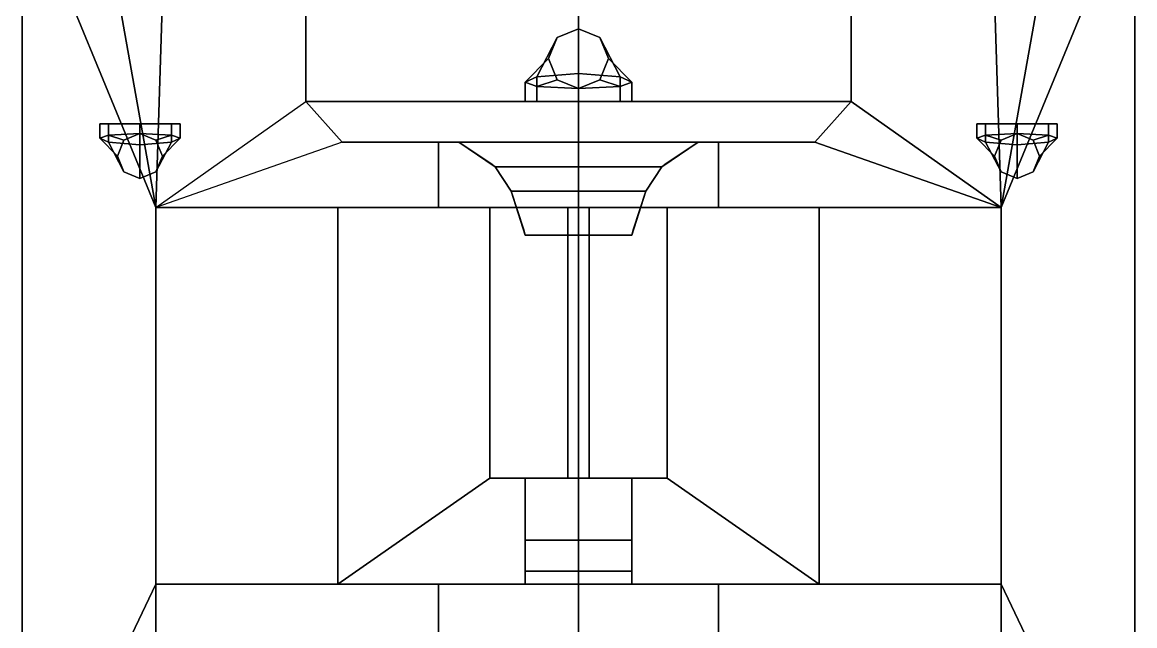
# Model space of a CAD drawing. Extents: x -5.2 to 5.2, y -30 to 29.6.
# Drawn here: x -5.2 to 5.2, y -6.22 to -0.58 of the extents above; entities that cross this region are included whole.
import ezdxf

# ---------------------------------------------------------------- set-up
doc = ezdxf.new("R2010")
doc.units = 0
doc.layers.get('0').update_dxf_attribs({"linetype": 'CONTINUOUS'})
doc.layers.add('RAILINGS', color=6, linetype='CONTINUOUS')

msp = doc.modelspace()

# ---------------------------------------------------------------- linework, layer by layer
for points in [[(-3.95, -2.31, 0.74), (-3.57, 9.73, 0.77), (-4.85, 8.62, 0.77), (-5.09, 4.07, 0.78)], [(2.55, 9.73, 3.41), (-2.55, 9.73, 3.41), (-2.55, -1.32, 3.41), (2.55, -1.32, 3.41)], [(-2.55, -1.32, 3.41), (-2.55, 9.73, 3.41), (-2.55, 9.73, 0.987), (-2.55, -1.32, 1.01)], [(2.55, -1.32, 1.01), (2.55, 9.73, 0.987), (2.55, 9.73, 3.41), (2.55, -1.32, 3.41)], [(5.09, 4.07, 0.78), (4.85, 8.62, 0.77), (3.57, 9.73, 0.77), (3.95, -2.31, 0.74)], [(-3.95, -2.31, 0.74), (-3.95, -2.31, 0.74), (-5.09, 4.07, 0.78), (-5.2, 0.72, 0.75)], [(5.2, 0.72, 0.75), (5.09, 4.07, 0.78), (3.95, -2.31, 0.74)], [(-5.2, -8.45, 0.7), (-5.2, 0.72, 0.75), (-5.2, 0.72), (-5.2, -8.45)], [(-3.95, -5.83, 0.72), (-3.95, -2.31, 0.74), (-5.2, 0.72, 0.75), (-5.2, -8.45, 0.7)], [(5.2, -8.45, 0.7), (5.2, 0.72, 0.75), (3.95, -2.31, 0.74), (3.95, -5.83, 0.72)], [(5.2, -8.45), (5.2, 0.72), (5.2, 0.72, 0.75), (5.2, -8.45, 0.7)], [(-0.198, -0.722, 4.59), (-0.28, -0.92, 4.48), (-0.5, -1.14, 4.75), (-0.39, -1.09, 4.98)], [(0, -0.64, 4.64), (-0.198, -0.722, 4.59), (-0.39, -1.09, 4.98), (0, -1.06, 5.05)], [(-0.198, -0.722, 3.41), (-0.28, -0.92, 3.41), (-0.28, -0.92, 4.48), (-0.198, -0.722, 4.59)], [(0, -0.64, 3.41), (-0.198, -0.722, 3.41), (-0.198, -0.722, 4.59), (0, -0.64, 4.64)], [(0.198, -0.722, 3.41), (0, -0.64, 3.41), (0, -0.64, 4.64), (0.198, -0.722, 4.59)], [(0.198, -0.722, 4.59), (0, -0.64, 4.64), (0, -1.06, 5.05), (0.39, -1.09, 4.98)], [(0.28, -0.92, 3.41), (0.198, -0.722, 3.41), (0.198, -0.722, 4.59), (0.28, -0.92, 4.48)], [(0.28, -0.92, 4.48), (0.198, -0.722, 4.59), (0.39, -1.09, 4.98), (0.5, -1.14, 4.75)], [(-0.28, -0.92, 4.48), (-0.198, -1.118, 4.39), (-0.39, -1.18, 4.51), (-0.5, -1.14, 4.75)], [(-0.28, -0.92, 3.41), (-0.198, -1.118, 3.41), (-0.198, -1.118, 4.39), (-0.28, -0.92, 4.48)], [(0.198, -1.118, 3.41), (0.28, -0.92, 3.41), (0.28, -0.92, 4.48), (0.198, -1.118, 4.39)], [(0.198, -1.118, 4.39), (0.28, -0.92, 4.48), (0.5, -1.14, 4.75), (0.39, -1.18, 4.51)], [(-0.39, -1.09, 4.98), (-0.5, -1.14, 4.75), (-0.5, -1.32, 4.75), (-0.39, -1.32, 4.98)], [(-0.5, -1.14, 4.75), (-0.39, -1.18, 4.51), (-0.39, -1.32, 4.51), (-0.5, -1.32, 4.75)], [(0, -1.06, 5.05), (-0.39, -1.09, 4.98), (-0.39, -1.32, 4.98), (0, -1.32, 5.05)], [(-0.198, -1.118, 4.39), (0, -1.2, 4.35), (0, -1.2, 4.35), (-0.39, -1.18, 4.51)], [(-0.198, -1.118, 3.41), (0, -1.2, 3.41), (0, -1.2, 4.35), (-0.198, -1.118, 4.39)], [(0.39, -1.09, 4.98), (0, -1.06, 5.05), (0, -1.32, 5.05), (0.39, -1.32, 4.98)], [(0, -1.2, 3.41), (0.198, -1.118, 3.41), (0.198, -1.118, 4.39), (0, -1.2, 4.35)], [(0, -1.2, 4.35), (0.198, -1.118, 4.39), (0.39, -1.18, 4.51), (0, -1.2, 4.35)], [(0.5, -1.14, 4.75), (0.39, -1.09, 4.98), (0.39, -1.32, 4.98), (0.5, -1.32, 4.75)], [(0.39, -1.18, 4.51), (0.5, -1.14, 4.75), (0.5, -1.32, 4.75), (0.39, -1.32, 4.51)], [(-0.39, -1.18, 4.51), (0, -1.2, 4.35), (0, -1.32, 4.41), (-0.39, -1.32, 4.51)], [(0, -1.2, 4.35), (0.39, -1.18, 4.51), (0.39, -1.32, 4.51), (0, -1.32, 4.41)], [(2.55, -1.32, 3.41), (-2.55, -1.32, 3.41), (-2.21, -1.7, 3.41), (2.21, -1.7, 3.41)], [(-2.21, -1.7, 3.41), (-2.55, -1.32, 3.41), (-2.55, -1.32, 1.01), (-2.21, -1.7, 1.086)], [(0.5, -1.32, 4.75), (-0.39, -1.32, 4.98), (-0.5, -1.32, 4.75), (0.39, -1.32, 4.51)], [(0.39, -1.32, 4.51), (-0.5, -1.32, 4.75), (-0.39, -1.32, 4.51), (0, -1.32, 4.41)], [(0.39, -1.32, 4.98), (0, -1.32, 5.05), (-0.39, -1.32, 4.98), (0.5, -1.32, 4.75)], [(2.21, -1.7, 1.086), (2.55, -1.32, 1.01), (2.55, -1.32, 3.41), (2.21, -1.7, 3.41)], [(-4.394, -1.529, 1.91), (-4.1, -1.529, 1.963), (-3.806, -1.529, 1.91), (-4.476, -1.529, 1.737)], [(-4.476, -1.529, 1.737), (-3.806, -1.529, 1.91), (-3.723, -1.529, 1.737), (-4.394, -1.529, 1.556)], [(-4.394, -1.634, 1.556), (-4.476, -1.664, 1.737), (-4.476, -1.529, 1.737), (-4.394, -1.529, 1.556)], [(-4.476, -1.664, 1.737), (-4.394, -1.702, 1.91), (-4.394, -1.529, 1.91), (-4.476, -1.529, 1.737)], [(-4.394, -1.702, 1.91), (-4.1, -1.725, 1.963), (-4.1, -1.529, 1.963), (-4.394, -1.529, 1.91)], [(-4.1, -1.619, 1.436), (-4.394, -1.634, 1.556), (-4.394, -1.529, 1.556), (-4.1, -1.529, 1.481)], [(-4.394, -1.529, 1.556), (-3.723, -1.529, 1.737), (-3.806, -1.529, 1.556), (-4.1, -1.529, 1.481)], [(-3.806, -1.634, 1.556), (-4.1, -1.619, 1.436), (-4.1, -1.529, 1.481), (-3.806, -1.529, 1.556)], [(-4.1, -1.725, 1.963), (-3.806, -1.702, 1.91), (-3.806, -1.529, 1.91), (-4.1, -1.529, 1.963)], [(-3.723, -1.664, 1.737), (-3.806, -1.634, 1.556), (-3.806, -1.529, 1.556), (-3.723, -1.529, 1.737)], [(-3.806, -1.702, 1.91), (-3.723, -1.664, 1.737), (-3.723, -1.529, 1.737), (-3.806, -1.529, 1.91)], [(3.806, -1.529, 1.91), (4.1, -1.529, 1.963), (4.394, -1.529, 1.91), (3.723, -1.529, 1.737)], [(3.723, -1.529, 1.737), (4.394, -1.529, 1.91), (4.476, -1.529, 1.737), (3.806, -1.529, 1.556)], [(3.806, -1.634, 1.556), (3.723, -1.664, 1.737), (3.723, -1.529, 1.737), (3.806, -1.529, 1.556)], [(3.723, -1.664, 1.737), (3.806, -1.702, 1.91), (3.806, -1.529, 1.91), (3.723, -1.529, 1.737)], [(3.806, -1.529, 1.556), (4.476, -1.529, 1.737), (4.394, -1.529, 1.556), (4.1, -1.529, 1.481)], [(4.1, -1.619, 1.436), (3.806, -1.634, 1.556), (3.806, -1.529, 1.556), (4.1, -1.529, 1.481)], [(3.806, -1.702, 1.91), (4.1, -1.725, 1.963), (4.1, -1.529, 1.963), (3.806, -1.529, 1.91)], [(4.1, -1.725, 1.963), (4.394, -1.702, 1.91), (4.394, -1.529, 1.91), (4.1, -1.529, 1.963)], [(4.394, -1.634, 1.556), (4.1, -1.619, 1.436), (4.1, -1.529, 1.481), (4.394, -1.529, 1.556)], [(4.476, -1.664, 1.737), (4.394, -1.634, 1.556), (4.394, -1.529, 1.556), (4.476, -1.529, 1.737)], [(4.394, -1.702, 1.91), (4.476, -1.664, 1.737), (4.476, -1.529, 1.737), (4.394, -1.529, 1.91)], [(-4.249, -1.681, 1.466), (-4.311, -1.83, 1.533), (-4.476, -1.664, 1.737), (-4.394, -1.634, 1.556)], [(-4.1, -1.619, 1.436), (-4.249, -1.681, 1.466), (-4.394, -1.634, 1.556), (-4.1, -1.619, 1.436)], [(-4.1, -1.619, 0.728), (-4.249, -1.681, 0.728), (-4.249, -1.681, 1.466), (-4.1, -1.619, 1.436)], [(-3.951, -1.681, 0.728), (-4.1, -1.619, 0.728), (-4.1, -1.619, 1.436), (-3.951, -1.681, 1.466)], [(-3.951, -1.681, 1.466), (-4.1, -1.619, 1.436), (-4.1, -1.619, 1.436), (-3.806, -1.634, 1.556)], [(-3.889, -1.83, 1.533), (-3.951, -1.681, 1.466), (-3.806, -1.634, 1.556), (-3.723, -1.664, 1.737)], [(3.951, -1.681, 1.466), (3.889, -1.83, 1.533), (3.723, -1.664, 1.737), (3.806, -1.634, 1.556)], [(4.1, -1.619, 1.436), (3.951, -1.681, 1.466), (3.806, -1.634, 1.556), (4.1, -1.619, 1.436)], [(4.1, -1.619, 0.728), (3.951, -1.681, 0.728), (3.951, -1.681, 1.466), (4.1, -1.619, 1.436)], [(4.249, -1.681, 0.728), (4.1, -1.619, 0.728), (4.1, -1.619, 1.436), (4.249, -1.681, 1.466)], [(4.249, -1.681, 1.466), (4.1, -1.619, 1.436), (4.1, -1.619, 1.436), (4.394, -1.634, 1.556)], [(4.311, -1.83, 1.533), (4.249, -1.681, 1.466), (4.394, -1.634, 1.556), (4.476, -1.664, 1.737)], [(-4.311, -1.83, 1.533), (-4.249, -1.979, 1.616), (-4.394, -1.702, 1.91), (-4.476, -1.664, 1.737)], [(-4.249, -1.979, 1.616), (-4.1, -2.041, 1.654), (-4.1, -1.725, 1.963), (-4.394, -1.702, 1.91)], [(-4.249, -1.681, 0.728), (-4.311, -1.83, 0.728), (-4.311, -1.83, 1.533), (-4.249, -1.681, 1.466)], [(-4.1, -2.041, 1.654), (-3.951, -1.979, 1.616), (-3.806, -1.702, 1.91), (-4.1, -1.725, 1.963)], [(-3.951, -1.979, 1.616), (-3.889, -1.83, 1.533), (-3.723, -1.664, 1.737), (-3.806, -1.702, 1.91)], [(-3.889, -1.83, 0.728), (-3.951, -1.681, 0.728), (-3.951, -1.681, 1.466), (-3.889, -1.83, 1.533)], [(2.21, -1.7, 3.41), (-2.21, -1.7, 3.41), (-1.31, -1.7, 1.25), (1.31, -1.7, 1.25)], [(-1.31, -1.7, 1.25), (-2.21, -1.7, 3.41), (-2.21, -1.7, 1.086), (-1.31, -1.7, 1.25)], [(-0.78, -1.93, 3.31), (-1.12, -1.7, 3.31), (1.12, -1.7, 3.31), (0.78, -1.93, 3.31)], [(1.12, -1.7, 3.41), (-1.12, -1.7, 3.41), (-0.78, -1.93, 3.41), (0.78, -1.93, 3.41)], [(-0.78, -1.93, 3.41), (-1.12, -1.7, 3.41), (-1.12, -1.7, 3.31), (-0.78, -1.93, 3.31)], [(0.78, -1.93, 3.31), (1.12, -1.7, 3.31), (1.12, -1.7, 3.41), (0.78, -1.93, 3.41)], [(1.31, -1.7, 1.25), (2.21, -1.7, 1.086), (2.21, -1.7, 3.41), (1.31, -1.7, 1.25)], [(3.889, -1.83, 1.533), (3.951, -1.979, 1.616), (3.806, -1.702, 1.91), (3.723, -1.664, 1.737)], [(3.951, -1.979, 1.616), (4.1, -2.041, 1.654), (4.1, -1.725, 1.963), (3.806, -1.702, 1.91)], [(3.951, -1.681, 0.728), (3.889, -1.83, 0.728), (3.889, -1.83, 1.533), (3.951, -1.681, 1.466)], [(4.1, -2.041, 1.654), (4.249, -1.979, 1.616), (4.394, -1.702, 1.91), (4.1, -1.725, 1.963)], [(4.249, -1.979, 1.616), (4.311, -1.83, 1.533), (4.476, -1.664, 1.737), (4.394, -1.702, 1.91)], [(4.311, -1.83, 0.728), (4.249, -1.681, 0.728), (4.249, -1.681, 1.466), (4.311, -1.83, 1.533)], [(-4.311, -1.83, 0.728), (-4.249, -1.979, 0.728), (-4.249, -1.979, 1.616), (-4.311, -1.83, 1.533)], [(-3.951, -1.979, 0.728), (-3.889, -1.83, 0.728), (-3.889, -1.83, 1.533), (-3.951, -1.979, 1.616)], [(3.889, -1.83, 0.728), (3.951, -1.979, 0.728), (3.951, -1.979, 1.616), (3.889, -1.83, 1.533)], [(4.249, -1.979, 0.728), (4.311, -1.83, 0.728), (4.311, -1.83, 1.533), (4.249, -1.979, 1.616)], [(0.78, -1.93, 3.41), (-0.78, -1.93, 3.41), (-0.63, -2.16, 3.41), (0.63, -2.16, 3.41)], [(-0.63, -2.16, 3.31), (-0.78, -1.93, 3.31), (0.78, -1.93, 3.31), (0.63, -2.16, 3.31)], [(-0.63, -2.16, 3.41), (-0.78, -1.93, 3.41), (-0.78, -1.93, 3.31), (-0.63, -2.16, 3.31)], [(0.63, -2.16, 3.31), (0.78, -1.93, 3.31), (0.78, -1.93, 3.41), (0.63, -2.16, 3.41)], [(-4.249, -1.979, 0.728), (-4.1, -2.041, 0.728), (-4.1, -2.041, 1.654), (-4.249, -1.979, 1.616)], [(-4.1, -2.041, 0.728), (-3.951, -1.979, 0.728), (-3.951, -1.979, 1.616), (-4.1, -2.041, 1.654)], [(3.951, -1.979, 0.728), (4.1, -2.041, 0.728), (4.1, -2.041, 1.654), (3.951, -1.979, 1.616)], [(4.1, -2.041, 0.728), (4.249, -1.979, 0.728), (4.249, -1.979, 1.616), (4.1, -2.041, 1.654)], [(-0.5, -2.57, 3.31), (-0.63, -2.16, 3.31), (0.63, -2.16, 3.31), (0.5, -2.57, 3.31)], [(0.63, -2.16, 3.41), (-0.63, -2.16, 3.41), (-0.5, -2.57, 3.41), (0.5, -2.57, 3.41)], [(-0.5, -2.57, 3.41), (-0.63, -2.16, 3.41), (-0.63, -2.16, 3.31), (-0.5, -2.57, 3.31)], [(0.5, -2.57, 3.31), (0.63, -2.16, 3.31), (0.63, -2.16, 3.41), (0.5, -2.57, 3.41)], [(2.25, -2.31, 1.52), (1.31, -2.31, 1.25), (-1.31, -2.31, 1.25), (-2.25, -2.31, 1.52)], [(-2.25, -2.31, 1.52), (-2.25, -2.31, 1.068), (-2.25, -5.83, 1.061), (-2.25, -5.83, 1.52)], [(-1.31, -2.31, 1.25), (-1.31, -2.31, 1.25), (-2.25, -2.31, 1.061), (-2.25, -2.31, 1.52)], [(-0.83, -2.31, 1.52), (-2.25, -2.31, 1.52), (-2.25, -5.83, 1.52), (-0.83, -4.84, 1.52)], [(0.83, -2.31, 1.63), (0.83, -2.31, 1.52), (-0.83, -2.31, 1.52), (-0.83, -2.31, 1.63)], [(-0.83, -2.31, 1.63), (-0.83, -2.31, 1.52), (-0.83, -4.84, 1.52), (-0.83, -4.84, 1.63)], [(0.1, -2.31, 1.87), (0.83, -2.31, 1.63), (-0.83, -2.31, 1.63), (-0.1, -2.31, 1.87)], [(-0.1, -2.31, 1.87), (-0.83, -2.31, 1.63), (-0.83, -4.84, 1.63), (-0.1, -4.84, 1.87)], [(0.1, -4.84, 1.87), (0.1, -2.31, 1.87), (-0.1, -2.31, 1.87), (-0.1, -4.84, 1.87)], [(0.83, -4.84, 1.63), (0.83, -2.31, 1.63), (0.1, -2.31, 1.87), (0.1, -4.84, 1.87)], [(2.25, -5.83, 1.52), (2.25, -2.31, 1.52), (0.83, -2.31, 1.52), (0.83, -4.84, 1.52)], [(0.83, -4.84, 1.52), (0.83, -2.31, 1.52), (0.83, -2.31, 1.63), (0.83, -4.84, 1.63)], [(2.25, -2.31, 1.061), (1.31, -2.31, 1.25), (1.31, -2.31, 1.25), (2.25, -2.31, 1.52)], [(2.25, -5.83, 1.061), (2.25, -2.31, 1.068), (2.25, -2.31, 1.52), (2.25, -5.83, 1.52)], [(0.5, -2.57, 3.41), (-0.5, -2.57, 3.41), (-0.5, -2.57, 3.31), (0.5, -2.57, 3.31)], [(-0.83, -4.84, 1.52), (-2.25, -5.83, 1.52), (-0.5, -5.83, 1.52), (-0.5, -4.84, 1.52)], [(-0.83, -4.84, 1.63), (-0.83, -4.84, 1.52), (-0.5, -4.84, 1.52), (-0.5, -4.84, 1.738)], [(0.5, -4.84, 2.25), (0.5, -4.84, 1.52), (-0.5, -4.84, 1.52), (-0.5, -4.84, 2.25)], [(-0.5, -4.84, 2.25), (-0.5, -4.84, 1.52), (-0.5, -5.83, 1.52), (-0.5, -5.83, 2.44)], [(-0.5, -5.42, 2.54), (-0.5, -4.84, 2.25), (-0.5, -5.83, 2.44), (-0.5, -5.71, 2.54)], [(0.5, -5.42, 2.54), (0.5, -4.84, 2.25), (-0.5, -4.84, 2.25), (-0.5, -5.42, 2.54)], [(0.5, -4.84, 1.738), (0.5, -4.84, 1.52), (0.83, -4.84, 1.52), (0.83, -4.84, 1.63)], [(0.5, -5.83, 1.52), (0.5, -4.84, 1.52), (0.5, -4.84, 2.25), (0.5, -5.83, 2.44)], [(0.5, -5.83, 2.44), (0.5, -4.84, 2.25), (0.5, -5.42, 2.54), (0.5, -5.71, 2.54)], [(0.5, -4.84, 1.52), (0.5, -5.83, 1.52), (2.25, -5.83, 1.52), (0.83, -4.84, 1.52)], [(0.5, -5.71, 2.54), (0.5, -5.42, 2.54), (-0.5, -5.42, 2.54), (-0.5, -5.71, 2.54)], [(-0.5, -5.71, 2.54), (-0.5, -5.83, 2.44), (0.5, -5.83, 2.44), (0.5, -5.71, 2.54)], [(-3.95, -9.68, 0.7), (-3.95, -5.83, 0.72), (-5.2, -8.45, 0.7)], [(-2.25, -5.83, 1.52), (-1.31, -5.83, 1.25), (1.31, -5.83, 1.25), (2.25, -5.83, 1.52)], [(-2.25, -5.83, 1.52), (-2.25, -5.83, 1.061), (-1.31, -5.83, 1.25)], [(-0.5, -5.83, 2.44), (-0.5, -5.83, 1.52), (0.5, -5.83, 1.52), (0.5, -5.83, 2.44)], [(1.31, -5.83, 1.25), (2.25, -5.83, 1.061), (2.25, -5.83, 1.52), (1.31, -5.83, 1.25)], [(5.2, -8.45, 0.7), (5.2, -8.45, 0.7), (3.95, -5.83, 0.72), (3.95, -9.68, 0.7)]]:
    msp.add_3dface(points)
at = {"color": 3}
for points in [[(-2.55, -1.32, 1.01), (-2.55, 9.73, 0.987), (-3.57, 9.73, 0.77), (-3.95, -2.31, 0.74)], [(3.95, -2.31, 0.74), (3.57, 9.73, 0.77), (2.55, 9.73, 0.987), (2.55, -1.32, 1.01)], [(0, -10.7, 6.5), (0, 9.48, 10.24), (0, 9.471, 10.308), (0, -10.716, 6.591)], [(0, -10.716, 6.591), (0, 9.471, 10.308), (0, 9.48, 10.24), (0, -10.7, 6.5)], [(0, -10.864, 7.401), (0, 9.36, 11.14), (0, 9.35, 11.21), (0, -10.88, 7.49)], [(0, -10.88, 7.49), (0, 9.35, 11.21), (0, 9.36, 11.14), (0, -10.864, 7.401)], [(0, -0.62, 8.45), (0, -0.776, 9.266), (0, -0.847, 9.253), (0, -0.712, 8.433)], [(0, -0.712, 8.433), (0, -0.847, 9.253), (0, -0.776, 9.266), (0, -0.62, 8.45)], [(3.95, -2.31, 0.74), (3.95, -2.31, 0.74), (2.55, -1.32, 1.01), (2.21, -1.7, 1.086)], [(-1.31, -2.31, 1.25), (-1.31, -1.7, 1.25), (-2.21, -1.7, 1.086), (-3.95, -2.31, 0.74)], [(1.31, -1.7, 1.25), (-1.31, -1.7, 1.25), (-1.31, -2.31, 1.25), (1.31, -2.31, 1.25)], [(3.95, -2.31, 0.74), (2.21, -1.7, 1.086), (1.31, -1.7, 1.25), (1.31, -2.31, 1.25)], [(-2.25, -2.31, 1.068), (-3.95, -2.31, 0.74), (-3.95, -5.83, 0.72), (-2.25, -5.83, 1.061)], [(3.95, -5.83, 0.72), (3.95, -2.31, 0.74), (2.25, -2.31, 1.068), (2.25, -5.83, 1.061)], [(-1.31, -9.68, 1.25), (-1.31, -5.83, 1.25), (-3.95, -5.83, 0.72), (-3.95, -9.68, 0.7)], [(1.31, -5.83, 1.25), (-1.31, -5.83, 1.25), (-1.31, -9.68, 1.25), (1.31, -9.68, 1.25)], [(3.95, -9.68, 0.7), (3.95, -5.83, 0.72), (1.31, -5.83, 1.25), (1.31, -9.68, 1.25)]]:
    msp.add_3dface(points, dxfattribs=at)
at = {"layer": 'RAILINGS'}
for points in [[(-5.2, -0.16, 1.12), (-5.2, -2.13, 1.12), (-5.2, -2.13, 1.2), (-5.2, -0.16, 1.2)], [(-5.2, -0.16, 1.2), (-5.2, -2.13, 1.2), (-5.2, -2.13, 1.12), (-5.2, -0.16, 1.12)], [(-5.2, -0.16, 1.69), (-5.2, -2.13, 1.69), (-5.2, -2.13, 1.61), (-5.2, -0.16, 1.61)], [(-5.2, -0.16, 1.61), (-5.2, -2.13, 1.61), (-5.2, -2.13, 1.69), (-5.2, -0.16, 1.69)], [(5.2, -0.16, 1.61), (5.2, -2.13, 1.61), (5.2, -2.13, 1.69), (5.2, -0.16, 1.69)], [(5.2, -0.16, 1.69), (5.2, -2.13, 1.69), (5.2, -2.13, 1.61), (5.2, -0.16, 1.61)], [(5.2, -0.16, 1.2), (5.2, -2.13, 1.2), (5.2, -2.13, 1.12), (5.2, -0.16, 1.12)], [(5.2, -0.16, 1.12), (5.2, -2.13, 1.12), (5.2, -2.13, 1.2), (5.2, -0.16, 1.2)], [(-2.55, -0.58, 3.41), (-2.55, -0.58, 4.38), (-2.55, -0.64, 4.38), (-2.55, -0.64, 3.41)], [(-2.55, -0.64, 3.41), (-2.55, -0.64, 4.38), (-2.55, -0.58, 4.38), (-2.55, -0.58, 3.41)], [(2.55, -0.64, 3.41), (2.55, -0.64, 4.38), (2.55, -0.58, 4.38), (2.55, -0.58, 3.41)], [(2.55, -0.58, 3.41), (2.55, -0.58, 4.38), (2.55, -0.64, 4.38), (2.55, -0.64, 3.41)], [(-2.55, -1.32, 3.84), (-2.55, -0.64, 3.84), (-2.55, -0.64, 3.92), (-2.55, -1.32, 3.92)], [(-2.55, -1.32, 3.92), (-2.55, -0.64, 3.92), (-2.55, -0.64, 3.84), (-2.55, -1.32, 3.84)], [(-2.55, -1.32, 4.38), (-2.55, -0.64, 4.38), (-2.55, -0.64, 4.3), (-2.55, -1.32, 4.3)], [(-2.55, -1.32, 4.3), (-2.55, -0.64, 4.3), (-2.55, -0.64, 4.38), (-2.55, -1.32, 4.38)], [(2.55, -1.32, 4.3), (2.55, -0.64, 4.3), (2.55, -0.64, 4.38), (2.55, -1.32, 4.38)], [(2.55, -1.32, 4.38), (2.55, -0.64, 4.38), (2.55, -0.64, 4.3), (2.55, -1.32, 4.3)], [(2.55, -1.32, 3.92), (2.55, -0.64, 3.92), (2.55, -0.64, 3.84), (2.55, -1.32, 3.84)], [(2.55, -1.32, 3.84), (2.55, -0.64, 3.84), (2.55, -0.64, 3.92), (2.55, -1.32, 3.92)], [(-2.21, -1.7, 3.84), (-2.55, -1.32, 3.84), (-2.55, -1.32, 3.92), (-2.21, -1.7, 3.92)], [(-2.21, -1.7, 3.92), (-2.55, -1.32, 3.92), (-2.55, -1.32, 3.84), (-2.21, -1.7, 3.84)], [(-2.21, -1.7, 4.38), (-2.55, -1.32, 4.38), (-2.55, -1.32, 4.3), (-2.21, -1.7, 4.3)], [(-2.21, -1.7, 4.3), (-2.55, -1.32, 4.3), (-2.55, -1.32, 4.38), (-2.21, -1.7, 4.38)], [(2.21, -1.7, 4.3), (2.55, -1.32, 4.3), (2.55, -1.32, 4.38), (2.21, -1.7, 4.38)], [(2.21, -1.7, 4.38), (2.55, -1.32, 4.38), (2.55, -1.32, 4.3), (2.21, -1.7, 4.3)], [(2.21, -1.7, 3.92), (2.55, -1.32, 3.92), (2.55, -1.32, 3.84), (2.21, -1.7, 3.84)], [(2.21, -1.7, 3.84), (2.55, -1.32, 3.84), (2.55, -1.32, 3.92), (2.21, -1.7, 3.92)], [(-2.15, -1.7, 3.41), (-2.15, -1.7, 4.38), (-2.21, -1.7, 4.38), (-2.21, -1.7, 3.41)], [(-2.21, -1.7, 3.41), (-2.21, -1.7, 4.38), (-2.15, -1.7, 4.38), (-2.15, -1.7, 3.41)], [(-1.18, -1.7, 3.84), (-2.15, -1.7, 3.84), (-2.15, -1.7, 3.92), (-1.18, -1.7, 3.92)], [(-1.18, -1.7, 3.92), (-2.15, -1.7, 3.92), (-2.15, -1.7, 3.84), (-1.18, -1.7, 3.84)], [(-1.18, -1.7, 4.38), (-2.15, -1.7, 4.38), (-2.15, -1.7, 4.3), (-1.18, -1.7, 4.3)], [(-1.18, -1.7, 4.3), (-2.15, -1.7, 4.3), (-2.15, -1.7, 4.38), (-1.18, -1.7, 4.38)], [(-1.18, -1.7, 3.41), (-1.18, -1.7, 4.38), (-1.12, -1.7, 4.38), (-1.12, -1.7, 3.41)], [(-1.12, -1.7, 3.41), (-1.12, -1.7, 4.38), (-1.18, -1.7, 4.38), (-1.18, -1.7, 3.41)], [(-0.82, -1.9, 3.92), (-1.12, -1.7, 3.92), (-1.12, -1.7, 3.84), (-0.82, -1.9, 3.84)], [(-0.82, -1.9, 3.84), (-1.12, -1.7, 3.84), (-1.12, -1.7, 3.92), (-0.82, -1.9, 3.92)], [(-0.82, -1.9, 4.3), (-1.12, -1.7, 4.3), (-1.12, -1.7, 4.38), (-0.82, -1.9, 4.38)], [(-0.82, -1.9, 4.38), (-1.12, -1.7, 4.38), (-1.12, -1.7, 4.3), (-0.82, -1.9, 4.3)], [(0.82, -1.9, 4.3), (1.12, -1.7, 4.3), (1.12, -1.7, 4.38), (0.82, -1.9, 4.38)], [(0.82, -1.9, 4.38), (1.12, -1.7, 4.38), (1.12, -1.7, 4.3), (0.82, -1.9, 4.3)], [(0.82, -1.9, 3.84), (1.12, -1.7, 3.84), (1.12, -1.7, 3.92), (0.82, -1.9, 3.92)], [(0.82, -1.9, 3.92), (1.12, -1.7, 3.92), (1.12, -1.7, 3.84), (0.82, -1.9, 3.84)], [(1.18, -1.7, 3.41), (1.18, -1.7, 4.38), (1.12, -1.7, 4.38), (1.12, -1.7, 3.41)], [(1.12, -1.7, 3.41), (1.12, -1.7, 4.38), (1.18, -1.7, 4.38), (1.18, -1.7, 3.41)], [(1.18, -1.7, 4.38), (2.15, -1.7, 4.38), (2.15, -1.7, 4.3), (1.18, -1.7, 4.3)], [(1.18, -1.7, 4.3), (2.15, -1.7, 4.3), (2.15, -1.7, 4.38), (1.18, -1.7, 4.38)], [(1.18, -1.7, 3.92), (2.15, -1.7, 3.92), (2.15, -1.7, 3.84), (1.18, -1.7, 3.84)], [(1.18, -1.7, 3.84), (2.15, -1.7, 3.84), (2.15, -1.7, 3.92), (1.18, -1.7, 3.92)], [(2.15, -1.7, 3.41), (2.15, -1.7, 4.38), (2.21, -1.7, 4.38), (2.21, -1.7, 3.41)], [(2.21, -1.7, 3.41), (2.21, -1.7, 4.38), (2.15, -1.7, 4.38), (2.15, -1.7, 3.41)], [(-0.78, -1.93, 3.41), (-0.78, -1.93, 4.38), (-0.82, -1.9, 4.38), (-0.82, -1.9, 3.41)], [(-0.82, -1.9, 3.41), (-0.82, -1.9, 4.38), (-0.78, -1.93, 4.38), (-0.78, -1.93, 3.41)], [(-0.63, -2.16, 3.84), (-0.78, -1.93, 3.84), (-0.78, -1.93, 3.92), (-0.63, -2.16, 3.92)], [(-0.63, -2.16, 3.92), (-0.78, -1.93, 3.92), (-0.78, -1.93, 3.84), (-0.63, -2.16, 3.84)], [(-0.63, -2.16, 4.38), (-0.78, -1.93, 4.38), (-0.78, -1.93, 4.3), (-0.63, -2.16, 4.3)], [(-0.63, -2.16, 4.3), (-0.78, -1.93, 4.3), (-0.78, -1.93, 4.38), (-0.63, -2.16, 4.38)], [(0.63, -2.16, 4.3), (0.78, -1.93, 4.3), (0.78, -1.93, 4.38), (0.63, -2.16, 4.38)], [(0.63, -2.16, 4.38), (0.78, -1.93, 4.38), (0.78, -1.93, 4.3), (0.63, -2.16, 4.3)], [(0.63, -2.16, 3.92), (0.78, -1.93, 3.92), (0.78, -1.93, 3.84), (0.63, -2.16, 3.84)], [(0.63, -2.16, 3.84), (0.78, -1.93, 3.84), (0.78, -1.93, 3.92), (0.63, -2.16, 3.92)], [(0.82, -1.9, 3.41), (0.82, -1.9, 4.38), (0.78, -1.93, 4.38), (0.78, -1.93, 3.41)], [(0.78, -1.93, 3.41), (0.78, -1.93, 4.38), (0.82, -1.9, 4.38), (0.82, -1.9, 3.41)], [(-5.2, -2.19, 0.73), (-5.2, -2.19, 1.69), (-5.2, -2.13, 1.69), (-5.2, -2.13, 0.73)], [(-5.2, -2.13, 0.73), (-5.2, -2.13, 1.69), (-5.2, -2.19, 1.69), (-5.2, -2.19, 0.73)], [(-0.51, -2.52, 3.92), (-0.63, -2.16, 3.92), (-0.63, -2.16, 3.84), (-0.51, -2.52, 3.84)], [(-0.51, -2.52, 3.84), (-0.63, -2.16, 3.84), (-0.63, -2.16, 3.92), (-0.51, -2.52, 3.92)], [(-0.51, -2.52, 4.3), (-0.63, -2.16, 4.3), (-0.63, -2.16, 4.38), (-0.51, -2.52, 4.38)], [(-0.51, -2.52, 4.38), (-0.63, -2.16, 4.38), (-0.63, -2.16, 4.3), (-0.51, -2.52, 4.3)], [(0.51, -2.52, 4.38), (0.63, -2.16, 4.38), (0.63, -2.16, 4.3), (0.51, -2.52, 4.3)], [(0.51, -2.52, 4.3), (0.63, -2.16, 4.3), (0.63, -2.16, 4.38), (0.51, -2.52, 4.38)], [(0.51, -2.52, 3.84), (0.63, -2.16, 3.84), (0.63, -2.16, 3.92), (0.51, -2.52, 3.92)], [(0.51, -2.52, 3.92), (0.63, -2.16, 3.92), (0.63, -2.16, 3.84), (0.51, -2.52, 3.84)], [(5.2, -2.19, 0.73), (5.2, -2.19, 1.69), (5.2, -2.13, 1.69), (5.2, -2.13, 0.73)], [(5.2, -2.13, 0.73), (5.2, -2.13, 1.69), (5.2, -2.19, 1.69), (5.2, -2.19, 0.73)], [(-5.2, -2.19, 1.2), (-5.2, -4.16, 1.2), (-5.2, -4.16, 1.12), (-5.2, -2.19, 1.12)], [(-5.2, -2.19, 1.12), (-5.2, -4.16, 1.12), (-5.2, -4.16, 1.2), (-5.2, -2.19, 1.2)], [(-5.2, -2.19, 1.61), (-5.2, -4.16, 1.61), (-5.2, -4.16, 1.69), (-5.2, -2.19, 1.69)], [(-5.2, -2.19, 1.69), (-5.2, -4.16, 1.69), (-5.2, -4.16, 1.61), (-5.2, -2.19, 1.61)], [(5.2, -2.19, 1.69), (5.2, -4.16, 1.69), (5.2, -4.16, 1.61), (5.2, -2.19, 1.61)], [(5.2, -2.19, 1.61), (5.2, -4.16, 1.61), (5.2, -4.16, 1.69), (5.2, -2.19, 1.69)], [(5.2, -2.19, 1.12), (5.2, -4.16, 1.12), (5.2, -4.16, 1.2), (5.2, -2.19, 1.2)], [(5.2, -2.19, 1.2), (5.2, -4.16, 1.2), (5.2, -4.16, 1.12), (5.2, -2.19, 1.12)], [(-0.5, -2.57, 3.41), (-0.5, -2.57, 4.38), (-0.51, -2.52, 4.38), (-0.51, -2.52, 3.41)], [(-0.51, -2.52, 3.41), (-0.51, -2.52, 4.38), (-0.5, -2.57, 4.38), (-0.5, -2.57, 3.41)], [(0.51, -2.52, 3.41), (0.51, -2.52, 4.38), (0.5, -2.57, 4.38), (0.5, -2.57, 3.41)], [(0.5, -2.57, 3.41), (0.5, -2.57, 4.38), (0.51, -2.52, 4.38), (0.51, -2.52, 3.41)], [(-5.2, -4.16, 0.72), (-5.2, -4.16, 1.69), (-5.2, -4.22, 1.69), (-5.2, -4.22, 0.72)], [(-5.2, -4.22, 0.72), (-5.2, -4.22, 1.69), (-5.2, -4.16, 1.69), (-5.2, -4.16, 0.72)], [(5.2, -4.16, 0.72), (5.2, -4.16, 1.69), (5.2, -4.22, 1.69), (5.2, -4.22, 0.72)], [(5.2, -4.22, 0.72), (5.2, -4.22, 1.69), (5.2, -4.16, 1.69), (5.2, -4.16, 0.72)], [(-5.2, -4.22, 1.12), (-5.2, -6.19, 1.12), (-5.2, -6.19, 1.2), (-5.2, -4.22, 1.2)], [(-5.2, -4.22, 1.2), (-5.2, -6.19, 1.2), (-5.2, -6.19, 1.12), (-5.2, -4.22, 1.12)], [(-5.2, -4.22, 1.69), (-5.2, -6.19, 1.69), (-5.2, -6.19, 1.61), (-5.2, -4.22, 1.61)], [(-5.2, -4.22, 1.61), (-5.2, -6.19, 1.61), (-5.2, -6.19, 1.69), (-5.2, -4.22, 1.69)], [(5.2, -4.22, 1.61), (5.2, -6.19, 1.61), (5.2, -6.19, 1.69), (5.2, -4.22, 1.69)], [(5.2, -4.22, 1.69), (5.2, -6.19, 1.69), (5.2, -6.19, 1.61), (5.2, -4.22, 1.61)], [(5.2, -4.22, 1.2), (5.2, -6.19, 1.2), (5.2, -6.19, 1.12), (5.2, -4.22, 1.12)], [(5.2, -4.22, 1.12), (5.2, -6.19, 1.12), (5.2, -6.19, 1.2), (5.2, -4.22, 1.2)], [(-5.2, -6.25, 0.71), (-5.2, -6.25, 1.69), (-5.2, -6.19, 1.69), (-5.2, -6.19, 0.71)], [(-5.2, -6.19, 0.71), (-5.2, -6.19, 1.69), (-5.2, -6.25, 1.69), (-5.2, -6.25, 0.71)], [(5.2, -6.25, 0.71), (5.2, -6.25, 1.69), (5.2, -6.19, 1.69), (5.2, -6.19, 0.71)], [(5.2, -6.19, 0.71), (5.2, -6.19, 1.69), (5.2, -6.25, 1.69), (5.2, -6.25, 0.71)]]:
    msp.add_3dface(points, dxfattribs=at)

doc.saveas('drawing.dxf')
